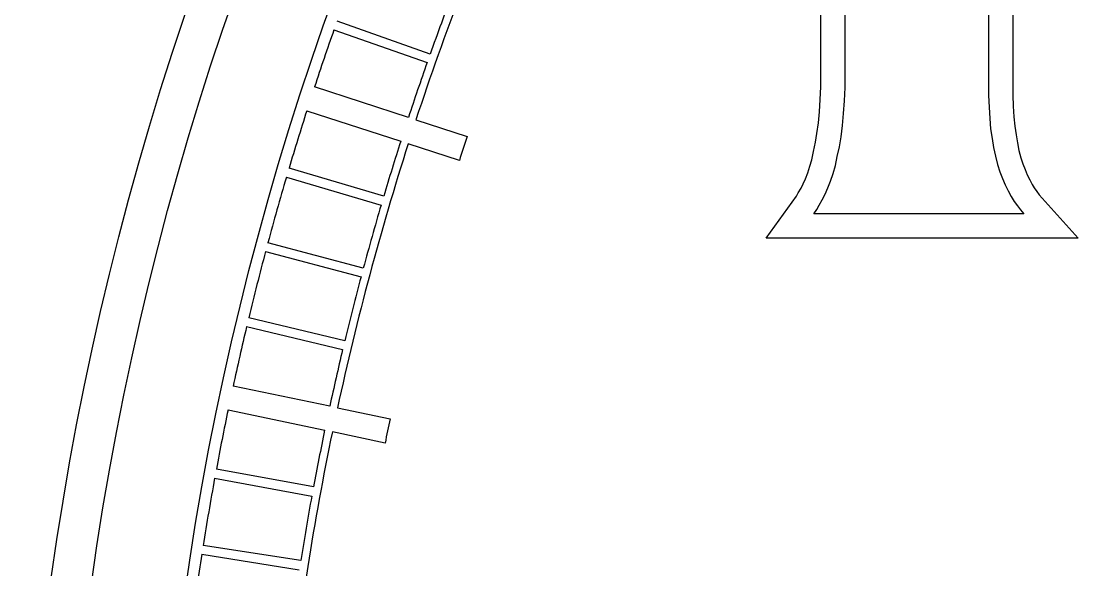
# Model space of a CAD drawing. Extents: x -19.1 to 19.1, y -19.1 to 19.1.
# Drawn here: x -19.15 to -12.61, y 2.73 to 6.12 of the extents above; entities that cross this region are included whole.
import ezdxf

# ---------------------------------------------------------------- set-up
doc = ezdxf.new("R2010")
doc.units = 0
doc.header["$LTSCALE"] = 32.67
doc.layers.add('G_OM_TRIE_D_ESQUISSE__ISO_', color=7, linetype='Continuous')
doc.layers.add('VISIBLE__ISO_', color=7, linetype='Continuous')

msp = doc.modelspace()

# ---------------------------------------------------------------- linework, layer by layer
at = {"layer": 'G_OM_TRIE_D_ESQUISSE__ISO_', "color": 7, "linetype": 'Continuous'}
msp.add_circle((0, 0), 18.9, dxfattribs=at)
at = {"layer": 'VISIBLE__ISO_', "color": 7, "linetype": 'Continuous'}
for p, q in [((-14.2118, 5.7126), (-14.2118, 7.7889)), ((-14.0618, 5.7084), (-14.0618, 7.7972)), ((-13.1755, 6.8555), (-13.1755, 5.6577)), ((-13.0255, 6.8562), (-13.0255, 5.6601)), ((-16.6247, 5.9137), (-17.1995, 6.1173)), ((-17.2185, 6.0636), (-16.6429, 5.8622)), ((-16.7584, 5.5234), (-17.3386, 5.7111)), ((-14.2162, 5.6339), (-14.2118, 5.7126)), ((-14.0664, 5.6254), (-14.0618, 5.7084)), ((-14.2206, 5.5583), (-14.2162, 5.6339)), ((-14.071, 5.5469), (-14.0664, 5.6254)), ((-13.1755, 5.6577), (-13.1732, 5.5861)), ((-13.0255, 5.6601), (-13.0234, 5.5935)), ((-17.3862, 5.5645), (-16.8063, 5.3757)), ((-14.227, 5.4899), (-14.2206, 5.5583)), ((-13.1732, 5.5861), (-13.1686, 5.5169)), ((-13.0234, 5.5935), (-13.019, 5.5272)), ((-16.7121, 5.5084), (-16.3959, 5.4061)), ((-14.078, 5.473), (-14.071, 5.5469)), ((-13.1686, 5.5169), (-13.164, 5.4523)), ((-13.019, 5.5272), (-13.0148, 5.469)), ((-14.2357, 5.4247), (-14.227, 5.4899)), ((-14.0872, 5.4038), (-14.078, 5.473)), ((-13.164, 5.4523), (-13.1548, 5.3922)), ((-13.0148, 5.469), (-13.0066, 5.416)), ((-14.2568, 5.3136), (-14.2439, 5.3694)), ((-14.2439, 5.3694), (-14.2357, 5.4247)), ((-14.0964, 5.3415), (-14.0872, 5.4038)), ((-13.1548, 5.3922), (-13.1455, 5.3369)), ((-13.0066, 5.416), (-12.9982, 5.3651)), ((-12.9982, 5.3651), (-12.9882, 5.3195)), ((-16.444, 5.2578), (-16.7601, 5.3607)), ((-14.2675, 5.262), (-14.2568, 5.3136)), ((-14.1103, 5.2815), (-14.0964, 5.3415)), ((-13.1455, 5.3369), (-13.134, 5.2838)), ((-12.9882, 5.3195), (-12.9759, 5.2743)), ((-14.279, 5.2219), (-14.2675, 5.262)), ((-14.1218, 5.2261), (-14.1103, 5.2815)), ((-13.134, 5.2838), (-13.1201, 5.233)), ((-13.1201, 5.233), (-13.1063, 5.1868)), ((-12.9759, 5.2743), (-12.9643, 5.2356)), ((-12.9643, 5.2356), (-12.9509, 5.201)), ((-16.911, 5.0369), (-17.4956, 5.2105)), ((-14.3072, 5.1433), (-14.293, 5.1801)), ((-14.293, 5.1801), (-14.279, 5.2219)), ((-14.1518, 5.1291), (-14.1357, 5.1776)), ((-14.1357, 5.1776), (-14.1218, 5.2261)), ((-13.1063, 5.1868), (-13.0901, 5.1453)), ((-12.9509, 5.201), (-12.9374, 5.1682)), ((-12.9374, 5.1682), (-12.9222, 5.138)), ((-17.5123, 5.154), (-16.9273, 4.9819)), ((-14.3339, 5.0863), (-14.32, 5.1124)), ((-14.32, 5.1124), (-14.3072, 5.1433)), ((-14.168, 5.0876), (-14.1518, 5.1291)), ((-13.0901, 5.1453), (-13.074, 5.1061)), ((-13.074, 5.1061), (-13.0555, 5.0691)), ((-12.9222, 5.138), (-12.9069, 5.1092)), ((-12.9069, 5.1092), (-12.8944, 5.089)), ((-14.5502, 4.7783), (-14.363, 5.0358)), ((-14.363, 5.0358), (-14.351, 5.0564)), ((-14.351, 5.0564), (-14.3339, 5.0863)), ((-14.2026, 5.0137), (-14.1841, 5.0484)), ((-14.1841, 5.0484), (-14.168, 5.0876)), ((-13.0555, 5.0691), (-13.037, 5.0345)), ((-13.037, 5.0345), (-13.0186, 5.0045)), ((-12.8944, 5.089), (-12.8772, 5.0659)), ((-12.8772, 5.0659), (-12.8626, 5.046)), ((-12.8626, 5.046), (-12.6218, 4.7783)), ((-14.2372, 4.9537), (-14.2211, 4.9814)), ((-14.2211, 4.9814), (-14.2026, 5.0137)), ((-13.0186, 5.0045), (-12.9978, 4.9768)), ((-12.9978, 4.9768), (-12.9793, 4.9514)), ((-14.2557, 4.9283), (-14.2372, 4.9537)), ((-12.9586, 4.9283), (-14.2557, 4.9283)), ((-12.9793, 4.9514), (-12.9586, 4.9283)), ((-12.6218, 4.7783), (-14.5502, 4.7783)), ((-17.0372, 4.592), (-17.6264, 4.7491)), ((-17.6408, 4.6954), (-17.0513, 4.5394)), ((-17.1515, 4.1446), (-17.7447, 4.286)), ((-17.7579, 4.2312), (-17.1647, 4.0895)), ((-17.2442, 3.7401), (-17.8413, 3.8643)), ((-17.1966, 3.7302), (-16.8712, 3.6625)), ((-17.8724, 3.718), (-17.2758, 3.5914)), ((-16.9031, 3.5123), (-17.2282, 3.5813)), ((-17.3448, 3.2419), (-17.9448, 3.3512)), ((-17.9552, 3.2948), (-17.3553, 3.1849)), ((-17.4237, 2.7867), (-18.0265, 2.8796)), ((-18.0349, 2.826), (-17.4327, 2.7297))]:
    msp.add_line(p, q, dxfattribs=at)
for radius in [19.15, 18.32]:
    msp.add_circle((0, 0), radius, dxfattribs=at)
for radius, start, end in [(17.5965, 156.24956, 161.75745), (17.6452, 159.0914, 160.4187), (18.255, 160.60002, 161.76879), (17.6452, 160.59602, 161.75831), (18.255, 162.25263, 163.41554), (17.6452, 162.26245, 163.41406), (17.2641, 161.75139, 162.26894), (17.5965, 162.26326, 167.76138), (18.255, 163.60049, 164.92077), (17.6452, 163.60009, 164.91555), (18.255, 165.09525, 166.42119), (17.6452, 165.09249, 166.41518), (18.255, 166.59793, 167.77894), (17.6452, 166.59897, 167.76272), (18.255, 168.24826, 169.42176), (17.2641, 167.752, 168.26143), (17.5965, 168.25684, 173.76422), (17.6452, 168.25619, 169.41298), (18.255, 169.60175, 170.92414), (17.6452, 169.60128, 170.91323), (18.255, 171.09427, 172.42181)]:
    msp.add_arc((0, 0), radius, start, end, dxfattribs=at)

doc.saveas('drawing.dxf')
